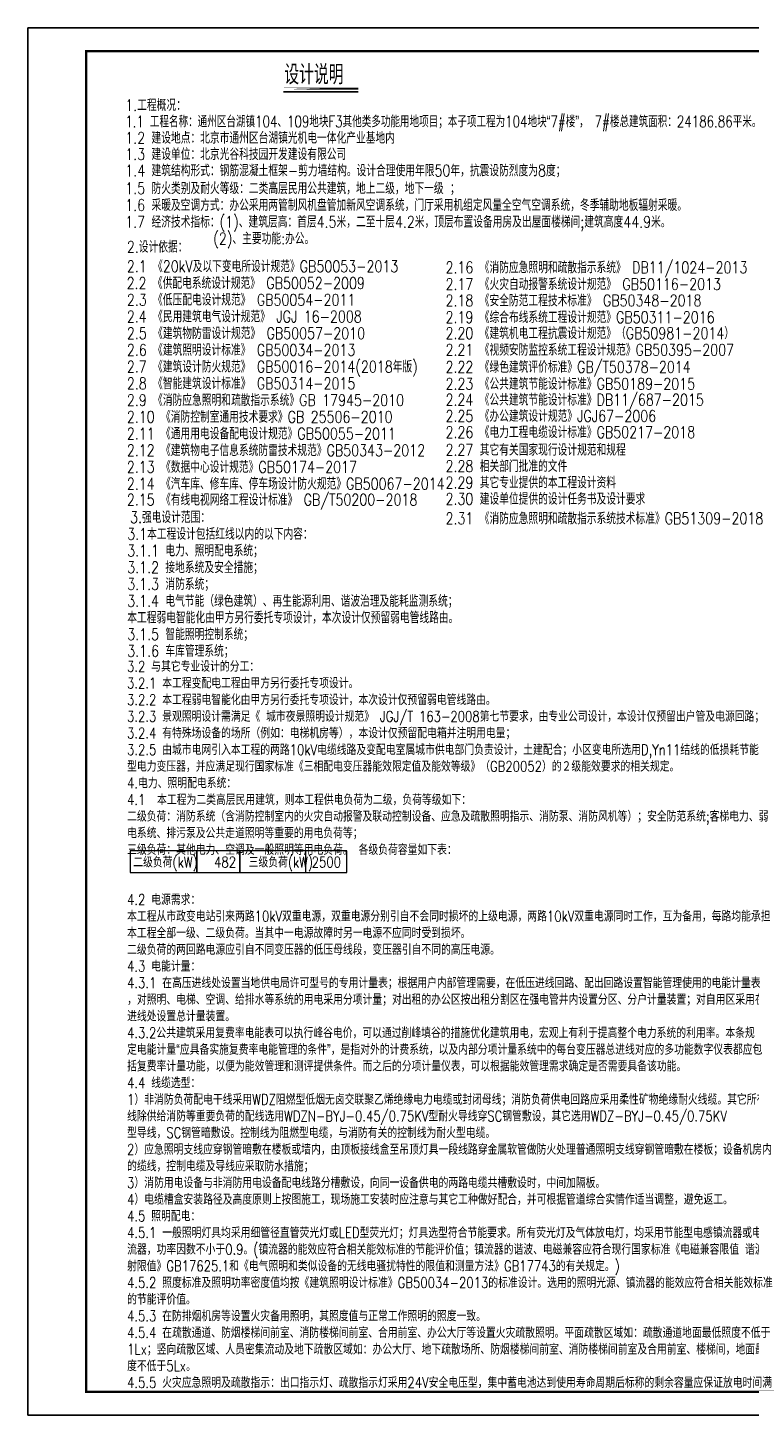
# Model space of a CAD drawing. Extents: x -127004 to 341119, y -13158 to 456864.
# Drawn here: x 165724 to 196689, y 397464 to 456864 of the extents above; entities that cross this region are included whole.
import ezdxf

# ---------------------------------------------------------------- set-up
doc = ezdxf.new("R2010")
doc.units = 0
doc.header["$LTSCALE"] = 1000
for name, color, linetype in [('DIM-箱柜', 3, 'CONTINUOUS'), ('TEL_TEXT', 3, 'CONTINUOUS'), ('TEL_TITLE', 7, 'CONTINUOUS'), ('内审意见修改', 2, 'CONTINUOUS')]:
    doc.layers.add(name, color=color, linetype=linetype)
doc.layers.add('内审要求修改2.10', color=6, linetype='CONTINUOUS', plot=False)
doc.styles.add('_HZTXT', font='ROMANS2', dxfattribs={"width": 0.8, "bigfont": 'HZDF2'})
doc.styles.add('_HZXY', font='ros.shx', dxfattribs={"width": 0.7, "bigfont": 'jd.shx'})

# ---------------------------------------------------------------- blocks, each defined once
blk = doc.blocks.new('SADF AGF AERG AER GER')
at = {"layer": 'DIM-箱柜'}
blk.add_lwpolyline([(-462150, -1228514), (-378050, -1228514), (-378050, -1287914), (-462150, -1287914)], close=True, dxfattribs=at)
blk = doc.blocks.new('A$C6873132B')
at = {"layer": 'DIM-箱柜'}
blk.add_blockref('SADF AGF AERG AER GER', (378050, 1287914), dxfattribs=at)

msp = doc.modelspace()

# ---------------------------------------------------------------- linework, layer by layer
at = {"layer": 'TEL_TEXT'}
for p, q in [((176671, 454126), (179872, 454126)), ((179872, 454126), (176671, 454126)), ((177631, 420693), (177631, 421621)), ((170107, 420693), (176916, 420693))]:
    msp.add_line(p, q, dxfattribs=at)
at = {"layer": 'TEL_TEXT', "const_width": 83.3}
msp.add_lwpolyline([(176671, 454251), (179872, 454251)], close=True, dxfattribs=at)
at = {"layer": 'TEL_TEXT'}
msp.add_lwpolyline([(170107, 421621), (170107, 420693), (179386, 420693), (179386, 421621), (170107, 421621)], dxfattribs=at)
for points in [[(172955, 421621), (172955, 421621), (172955, 420693), (172955, 420693)], [(174806, 421621), (174806, 421621), (174806, 420693), (174806, 420693)]]:
    msp.add_lwpolyline(points, close=True, dxfattribs=at)
at = {"layer": 'TEL_TITLE'}
msp.add_lwpolyline([(165724, 397464), (249824, 397464), (249824, 456864), (165724, 456864)], close=True, dxfattribs=at)
at = {"layer": 'TEL_TITLE', "const_width": 100}
msp.add_lwpolyline([(168224, 398464), (248824, 398464), (248824, 455864), (168224, 455864)], close=True, dxfattribs=at)

# ---------------------------------------------------------------- block references
at = {"layer": 'DIM-箱柜'}
msp.add_blockref('SADF AGF AERG AER GER', (627873, 1685379), dxfattribs=at)
at = {"layer": '内审要求修改2.10'}
msp.add_blockref('A$C6873132B', (249824, 397464), dxfattribs=at)

# ---------------------------------------------------------------- texts
at = {"layer": 'TEL_TEXT'}
for s, height, style, width, p in [('设计说明', 833.3, '_HZXY', 0.8, (176703, 454442)), ('1.工程概况：', 496.1, '_HZTXT', 0.8, (169898, 453303)), ('1.1 工程名称：通州区台湖镇104、109地块F3其他类多功能用地项目；本子项工程为104地块“7#楼”， 7#楼总建筑面积：24186.86平米。', 496.12, '_HZTXT', 0.75, (169898, 452603)), ('1.2 建设地点：北京市通州区台湖镇光机电一体化产业基地内 ', 496.12, '_HZTXT', 0.8, (169898, 451903)), ('1.3 建设单位：北京光谷科技园开发建设有限公司', 496.12, '_HZTXT', 0.8, (169898, 451203)), ('1.4 建筑结构形式：钢筋混凝土框架-剪力墙结构。设计合理使用年限50年，抗震设防烈度为8度；', 496.12, '_HZTXT', 0.8, (169898, 450503)), ('1.5 防火类别及耐火等级：二类高层民用公共建筑，地上二级，地下一级 ；', 496.12, '_HZTXT', 0.8, (169898, 449743)), ('1.6 采暖及空调方式：办公采用两管制风机盘管加新风空调系统，门厅采用机组定风量全空气空调系统，冬季辅助地板辐射采暖。', 496.12, '_HZTXT', 0.8, (169898, 449024)), ('1.7 经济技术指标：(1)、建筑层高：首层4.5米，二至十层4.2米，顶层布置设备用房及出屋面楼梯间;建筑高度44.9米。', 496.12, '_HZTXT', 0.8, (169898, 448308)), ('(2)、主要功能:办公。', 496.12, '_HZTXT', 0.8, (173666, 447592)), ('2.设计依据：', 496.1, '_HZTXT', 0.8, (169965, 447238)), ('2.1 《20kV及以下变电所设计规范》GB50053-2013', 496.12, '_HZTXT', 0.8, (169965, 446401)), ('2.2 《供配电系统设计规范》 GB50052-2009', 496.12, '_HZTXT', 0.8, (169956, 445685)), ('2.17 《火灾自动报警系统设计规范》 GB50116-2013', 496.12, '_HZTXT', 0.8, (183605, 445639)), ('2.3 《低压配电设计规范》 GB50054-2011', 496.12, '_HZTXT', 0.8, (169965, 444969)), ('2.18 《安全防范工程技术标准》 GB50348-2018', 496.12, '_HZTXT', 0.8, (183605, 444939)), ('2.4 《民用建筑电气设计规范》 JGJ 16-2008', 496.12, '_HZTXT', 0.8, (169965, 444253)), ('2.19 《综合布线系统工程设计规范》GB50311-2016', 496.12, '_HZTXT', 0.8, (183605, 444223)), ('2.5 《建筑物防雷设计规范》 GB50057-2010', 496.12, '_HZTXT', 0.8, (169965, 443537)), ('2.20 《建筑机电工程抗震设计规范》（GB50981-2014）', 496.12, '_HZTXT', 0.8, (183605, 443539)), ('2.6 《建筑照明设计标准》 GB50034-2013', 496.12, '_HZTXT', 0.8, (169965, 442821)), ('2.21 《视频安防监控系统工程设计规范》GB50395-2007', 496.12, '_HZTXT', 0.8, (183605, 442827)), ('2.22 《绿色建筑评价标准》GB/T50378-2014', 496.12, '_HZTXT', 0.8, (183605, 442093)), ('2.8 《智能建筑设计标准》 GB50314-2015', 496.12, '_HZTXT', 0.8, (169965, 441389)), ('2.23 《公共建筑节能设计标准》GB50189-2015', 496.12, '_HZTXT', 0.8, (183605, 441372)), ('2.9 《消防应急照明和疏散指示系统》GB 17945-2010', 496.12, '_HZTXT', 0.8, (169965, 440673)), ('2.24 《公共建筑节能设计标准》DB11/687-2015', 496.12, '_HZTXT', 0.8, (183605, 440689)), ('2.10 《消防控制室通用技术要求》GB 25506-2010', 496.12, '_HZTXT', 0.8, (169965, 439957)), ('2.25 《办公建筑设计规范》JGJ67-2006', 496.12, '_HZTXT', 0.8, (183605, 439994)), ('2.11 《通用用电设备配电设计规范》GB50055-2011', 496.12, '_HZTXT', 0.8, (169965, 439241)), ('2.12 《建筑物电子信息系统防雷技术规范》GB50343-2012', 496.12, '_HZTXT', 0.8, (169965, 438526)), ('2.27 其它有关国家现行设计规范和规程', 496.12, '_HZTXT', 0.8, (183605, 438546)), ('2.28 相关部门批准的文件', 496.12, '_HZTXT', 0.8, (183605, 437846)), ('2.13 《数据中心设计规范》GB50174-2017', 496.12, '_HZTXT', 0.8, (169965, 437810)), ('2.14 《汽车库、修车库、停车场设计防火规范》GB50067-2014', 496.12, '_HZTXT', 0.8, (169965, 437094)), ('2.29 其它专业提供的本工程设计资料', 496.12, '_HZTXT', 0.8, (183605, 437146)), ('2.30 建设单位提供的设计任务书及设计要求', 496.12, '_HZTXT', 0.8, (183605, 436446)), ('3.强电设计范围：', 496.1, '_HZTXT', 0.8, (170101, 435662)), ('3.1本工程设计包括红线以内的以下内容：', 496.12, '_HZTXT', 0.8, (169982, 434946)), ('3.1.1 电力、照明配电系统；', 496.12, '_HZTXT', 0.8, (169982, 434230)), ('3.1.2 接地系统及安全措施；', 496.12, '_HZTXT', 0.8, (169982, 433514)), ('3.1.3 消防系统；', 496.12, '_HZTXT', 0.8, (169982, 432798)), ('3.1.4 电气节能（绿色建筑）、再生能源利用、谐波治理及能耗监测系统；', 496.12, '_HZTXT', 0.8, (169982, 432075)), ('本工程弱电智能化由甲方另行委托专项设计，本次设计仅预留弱电管线路由。', 496.12, '_HZTXT', 0.8, (169982, 431366)), ('3.1.5 智能照明控制系统；', 496.12, '_HZTXT', 0.8, (169982, 430650)), ('3.1.6 车库管理系统；', 496.12, '_HZTXT', 0.8, (169982, 429934)), ('3.2 与其它专业设计的分工：', 456.38, '_HZTXT', 0.8, (169976, 429295)), ('3.2.1 本工程变配电工程由甲方另行委托专项设计。', 456.38, '_HZTXT', 0.8, (169976, 428582)), ('3.2.2 本工程弱电智能化由甲方另行委托专项设计，本次设计仅预留弱电管线路由。', 456.38, '_HZTXT', 0.8, (169976, 427869)), ('3.2.3 景观照明设计需满足《 城市夜景照明设计规范》 JGJ/T 163-2008第七节要求，由专业公司设计，本设计仅预留出户管及电源回路；', 456.38, '_HZTXT', 0.8, (169976, 427156)), ('3.2.4 有特殊场设备的场所（例如：电梯机房等），本设计仅预留配电箱并注明用电量；', 456.38, '_HZTXT', 0.8, (169976, 426443)), ('3.2.5 由城市电网引入本工程的两路10kV电缆线路及变配电室属城市供电部门负责设计，土建配合；小区变电所选用D,Yn11结线的低损耗节能', 456.38, '_HZTXT', 0.8, (169976, 425730)), ('型电力变压器，并应满足现行国家标准《三相配电变压器能效限定值及能效等级》（GB20052）的２级能效要求的相关规定。', 456.38, '_HZTXT', 0.8, (169976, 425017)), ('4.电力、照明配电系统：', 456.38, '_HZTXT', 0.8, (169976, 424304)), ('4.1  本工程为二类高层民用建筑，则本工程供电负荷为二级，负荷等级如下：', 456.38, '_HZTXT', 0.8, (169976, 423591)), ('二级负荷：消防系统（含消防控制室内的火灾自动报警及联动控制设备、应急及疏散照明指示、消防泵、消防风机等）；安全防范系统;客梯电力、弱', 456.38, '_HZTXT', 0.8, (169976, 422878)), ('电系统、排污泵及公共走道照明等重要的用电负荷等； ', 456.38, '_HZTXT', 0.8, (169976, 422165)), ('三级负荷：其他电力、空调及一般照明等用电负荷。 各级负荷容量如下表：', 456.38, '_HZTXT', 0.8, (169976, 421452)), ('二级负荷(kW)', 456.4, '_HZTXT', 0.8, (170238, 420915)), ('482', 460, '_HZTXT', 0.8, (173697, 420915)), ('三级负荷(kW)', 456.4, '_HZTXT', 0.8, (175178, 420915)), ('2500', 460, '_HZTXT', 0.8, (177871, 420915)), ('4.2 电源需求：', 456.4, '_HZTXT', 0.8, (169976, 419313)), ('本工程从市政变电站引来两路10kV双重电源，双重电源分别引自不会同时损坏的上级电源，两路10kV双重电源同时工作，互为备用，每路均能承担', 456.38, '_HZTXT', 0.8, (169976, 418600)), ('本工程全部一级、二级负荷。当其中一电源故障时另一电源不应同时受到损坏。', 456.38, '_HZTXT', 0.8, (169976, 417887)), ('二级负荷的两回路电源应引自不同变压器的低压母线段，变压器引自不同的高压电源。', 456.38, '_HZTXT', 0.8, (169976, 417174)), ('4.3 电能计量：', 456.4, '_HZTXT', 0.8, (169976, 416461)), ('4.3.1 在高压进线处设置当地供电局许可型号的专用计量表；根据用户内部管理需要，在低压进线回路、配出回路设置智能管理使用的电能计量表', 456.38, '_HZTXT', 0.8, (169976, 415748)), ('，对照明、电梯、空调、给排水等系统的用电采用分项计量；对出租的办公区按出租分割区在强电管井内设置分区、分户计量装置；对自用区采用在层总', 456.38, '_HZTXT', 0.8, (169976, 415035)), ('进线处设置总计量装置。', 456.38, '_HZTXT', 0.8, (169976, 414322)), ('4.3.2公共建筑采用复费率电能表可以执行峰谷电价，可以通过削峰填谷的措施优化建筑用电，宏观上有利于提高整个电力系统的利用率。本条规', 456.38, '_HZTXT', 0.8, (169976, 413609)), ('定电能计量“应具备实施复费率电能管理的条件”，是指对外的计费系统，以及内部分项计量系统中的每台变压器总进线对应的多功能数字仪表都应包', 456.38, '_HZTXT', 0.8, (169976, 412896)), ('括复费率计量功能，以便为能效管理和测评提供条件。而之后的分项计量仪表，可以根据能效管理需求确定是否需要具备该功能。', 456.38, '_HZTXT', 0.8, (169976, 412183)), ('4.4 线缆选型：', 456.4, '_HZTXT', 0.8, (169976, 411470)), ('1）非消防负荷配电干线采用WDZ阻燃型低烟无卤交联聚乙烯绝缘电力电缆或封闭母线；消防负荷供电回路应采用柔性矿物绝缘耐火线缆。其它所有电力、照明支', 456.38, '_HZTXT', 0.8, (169976, 410757)), ('线除供给消防等重要负荷的配线选用WDZN-BYJ-0.45/0.75KV型耐火导线穿SC钢管敷设，其它选用WDZ-BYJ-0.45/0.75KV', 456.38, '_HZTXT', 0.8, (169976, 410044)), ('型导线，SC钢管暗敷设。控制线为阻燃型电缆，与消防有关的控制线为耐火型电缆。', 456.38, '_HZTXT', 0.8, (169976, 409331)), ('2）应急照明支线应穿钢管暗敷在楼板或墙内，由顶板接线盒至吊顶灯具一段线路穿金属软管做防火处理普通照明支线穿钢管暗敷在楼板；设备机房内', 456.38, '_HZTXT', 0.8, (169976, 408618)), ('的缆线，控制电缆及导线应采取防水措施；', 456.38, '_HZTXT', 0.8, (169976, 407905)), ('3）消防用电设备与非消防用电设备配电线路分槽敷设，向同一设备供电的两路电缆共槽敷设时，中间加隔板。', 456.38, '_HZTXT', 0.8, (169976, 407192)), ('4）电缆槽盒安装路径及高度原则上按图施工，现场施工安装时应注意与其它工种做好配合，并可根据管道综合实情作适当调整，避免返工。', 456.38, '_HZTXT', 0.8, (169976, 406479)), ('4.5 照明配电：', 456.4, '_HZTXT', 0.8, (169976, 405766)), ('4.5.1 一般照明灯具均采用细管径直管荧光灯或LED型荧光灯；灯具选型符合节能要求。所有荧光灯及气体放电灯，均采用节能型电感镇流器或电子镇', 456.38, '_HZTXT', 0.8, (169976, 405053)), ('流器，功率因数不小于0.9。(镇流器的能效应符合相关能效标准的节能评价值；镇流器的谐波、电磁兼容应符合现行国家标准《电磁兼容限值 谐波电流发', 456.38, '_HZTXT', 0.8, (169976, 404340)), ('射限值》GB17625.1和《电气照明和类似设备的无线电骚扰特性的限值和测量方法》GB17743的有关规定。)', 456.38, '_HZTXT', 0.8, (169976, 403627)), ('4.5.2 照度标准及照明功率密度值均按《建筑照明设计标准》GB50034-2013的标准设计。选用的照明光源、镇流器的能效应符合相关能效标准', 456.38, '_HZTXT', 0.8, (169976, 402914)), ('的节能评价值。', 456.4, '_HZTXT', 0.8, (169976, 402201)), ('4.5.3 在防排烟机房等设置火灾备用照明，其照度值与正常工作照明的照度一致。', 456.38, '_HZTXT', 0.8, (169976, 401488)), ('4.5.4 在疏散通道、防烟楼梯间前室、消防楼梯间前室、合用前室、办公大厅等设置火灾疏散照明。平面疏散区域如：疏散通道地面最低照度不低于', 456.38, '_HZTXT', 0.8, (169976, 400775)), ('1Lx；竖向疏散区域、人员密集流动及地下疏散区域如：办公大厅、地下疏散场所、防烟楼梯间前室、消防楼梯间前室及合用前室、楼梯间，地面最低照', 456.38, '_HZTXT', 0.8, (169976, 400062)), ('度不低于5Lx。', 456.4, '_HZTXT', 0.8, (169976, 399349)), ('4.5.5 火灾应急照明及疏散指示：出口指示灯、疏散指示灯采用24V安全电压型，集中蓄电池达到使用寿命周期后标称的剩余容量应保证放电时间满', 456.38, '_HZTXT', 0.8, (169976, 398636))]:
    msp.add_text(s, height=height, dxfattribs=dict(at, style=style, width=width)).set_placement(p)
at = {"layer": '内审意见修改', "style": '_HZTXT', "width": 0.8}
for s, p in [('2.16 《消防应急照明和疏散指示系统》 DB11/1024-2013', (183605, 446355)), ('2.7 《建筑设计防火规范》 GB50016-2014(2018年版)', (169965, 442105)), ('2.26 《电力工程电缆设计标准》GB50217-2018', (183605, 439300)), ('2.15 《有线电视网络工程设计标准》 GB/T50200-2018 ', (169965, 436410)), ('2.31 《消防应急照明和疏散指示系统技术标准》GB51309-2018', (183605, 435609))]:
    msp.add_text(s, height=496.12, dxfattribs=at).set_placement(p)

doc.saveas('drawing.dxf')
